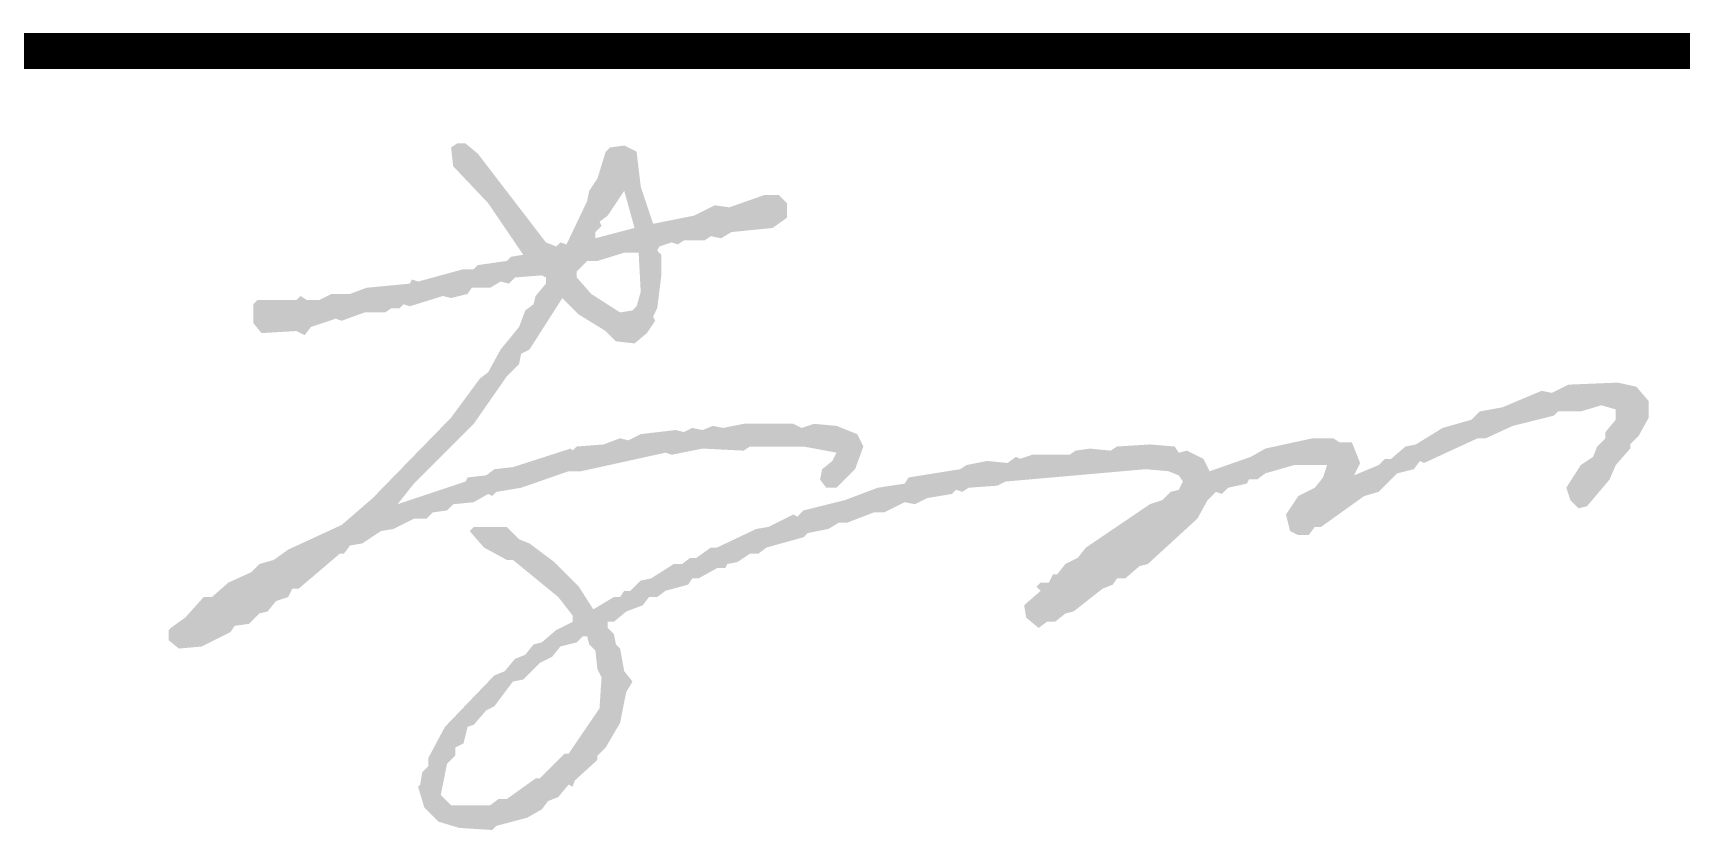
# Model space of a CAD drawing. Extents: x 1725261 to 1937680, y 860327 to 1571294.
# Drawn here: x 1872305 to 1873904, y 1367562 to 1368335 of the extents above; entities that cross this region are included whole.
import ezdxf

# ---------------------------------------------------------------- set-up
doc = ezdxf.new("R2010")
doc.units = 0
doc.header["$LTSCALE"] = 1000
doc.header["$MEASUREMENT"] = 0
doc.layers.add('图框', color=140, linetype='Continuous')
doc.layers.add('签名', color=7, linetype='Continuous', lineweight=18)

msp = doc.modelspace()

# ---------------------------------------------------------------- hatches: boundary and pattern name
at = {"layer": '签名'}
h = msp.add_hatch(color=2, dxfattribs=at)
h.dxf.hatch_style = 1
h.paths.add_polyline_path([(1872850.9, 1368135.8), (1872850.9, 1368141.8), (1872856.9, 1368147.8), (1872854.9, 1368151.8), (1872862.9, 1368157.8), (1872878.9, 1368181.8), (1872888.9, 1368145.8)], flags=16)
h.paths.add_polyline_path([(1872832.9, 1368097.8), (1872832.9, 1368103.8), (1872842.9, 1368113.8), (1872852.9, 1368113.8), (1872878.9, 1368121.8), (1872892.9, 1368121.8), (1872894.9, 1368083.8), (1872890.9, 1368069.8), (1872886.9, 1368065.8), (1872874.9, 1368063.8), (1872846.9, 1368081.8)], flags=16)
h.paths.add_polyline_path([(1872700.9, 1367595.8), (1872706.9, 1367625.8), (1872714.9, 1367633.8), (1872714.9, 1367641.8), (1872722.9, 1367645.8), (1872726.9, 1367661.8), (1872732.9, 1367663.8), (1872744.9, 1367677.8), (1872752.9, 1367681.8), (1872770.9, 1367705.8), (1872780.9, 1367707.8), (1872796.9, 1367723.8), (1872808.9, 1367729.8), (1872816.9, 1367739.8), (1872832.9, 1367743.8), (1872838.9, 1367749.8), (1872842.9, 1367749.8), (1872844.9, 1367741.8), (1872850.9, 1367735.8), (1872852.9, 1367717.8), (1872856.9, 1367709.8), (1872854.9, 1367679.8), (1872824.9, 1367635.8), (1872820.9, 1367635.8), (1872796.9, 1367611.8), (1872792.9, 1367611.8), (1872764.9, 1367591.8), (1872756.9, 1367591.8), (1872748.9, 1367585.8), (1872710.9, 1367585.8)], flags=16)
h.paths.add_polyline_path([(1872680.9, 1367605.8), (1872678.9, 1367603.8), (1872684.9, 1367583.8), (1872698.9, 1367569.8), (1872718.9, 1367563.8), (1872750.9, 1367561.8), (1872754.9, 1367565.8), (1872784.9, 1367573.8), (1872798.9, 1367581.8), (1872804.9, 1367589.8), (1872814.9, 1367593.8), (1872824.9, 1367605.8), (1872828.9, 1367603.8), (1872830.9, 1367609.8), (1872852.9, 1367629.8), (1872852.9, 1367633.8), (1872860.9, 1367641.8), (1872874.9, 1367665.8), (1872880.9, 1367695.8), (1872886.9, 1367705.8), (1872878.9, 1367715.8), (1872874.9, 1367737.8), (1872870.9, 1367741.8), (1872868.9, 1367751.8), (1872862.9, 1367757.8), (1872862.9, 1367763.8), (1872868.9, 1367763.8), (1872880.9, 1367773.8), (1872896.9, 1367779.8), (1872902.9, 1367787.8), (1872910.9, 1367787.8), (1872918.9, 1367793.8), (1872940.9, 1367799.8), (1872944.9, 1367805.8), (1872950.9, 1367805.8), (1872968.9, 1367815.8), (1872976.9, 1367815.8), (1872978.9, 1367819.8), (1872988.9, 1367821.8), (1873000.9, 1367829.8), (1873008.9, 1367829.8), (1873016.9, 1367835.8), (1873052.9, 1367845.8), (1873056.9, 1367849.8), (1873076.9, 1367853.8), (1873086.9, 1367859.8), (1873094.9, 1367859.8), (1873120.9, 1367869.8), (1873130.9, 1367869.8), (1873150.9, 1367879.8), (1873160.9, 1367877.8), (1873172.9, 1367883.8), (1873196.9, 1367887.8), (1873200.9, 1367891.8), (1873206.9, 1367889.8), (1873212.9, 1367893.8), (1873240.9, 1367895.8), (1873248.9, 1367899.8), (1873384.9, 1367911.8), (1873406.9, 1367909.8), (1873416.9, 1367905.8), (1873420.9, 1367899.8), (1873416.9, 1367891.8), (1873408.9, 1367889.8), (1873400.9, 1367881.8), (1873388.9, 1367877.8), (1873326.9, 1367835.8), (1873318.9, 1367825.8), (1873306.9, 1367819.8), (1873298.9, 1367809.8), (1873294.9, 1367809.8), (1873290.9, 1367801.8), (1873282.9, 1367801.8), (1873278.9, 1367797.8), (1873282.9, 1367793.8), (1873266.9, 1367779.8), (1873268.9, 1367767.8), (1873280.9, 1367757.8), (1873288.9, 1367763.8), (1873296.9, 1367763.8), (1873306.9, 1367771.8), (1873314.9, 1367773.8), (1873342.9, 1367795.8), (1873352.9, 1367799.8), (1873356.9, 1367805.8), (1873364.9, 1367805.8), (1873378.9, 1367817.8), (1873386.9, 1367819.8), (1873434.9, 1367863.8), (1873444.9, 1367881.8), (1873452.9, 1367889.8), (1873458.9, 1367887.8), (1873464.9, 1367893.8), (1873482.9, 1367897.8), (1873484.9, 1367901.8), (1873492.9, 1367901.8), (1873500.9, 1367907.8), (1873528.9, 1367915.8), (1873560.9, 1367915.8), (1873556.9, 1367903.8), (1873548.9, 1367893.8), (1873532.9, 1367885.8), (1873520.9, 1367867.8), (1873524.9, 1367851.8), (1873532.9, 1367847.8), (1873542.9, 1367847.8), (1873548.9, 1367855.8), (1873554.9, 1367855.8), (1873596.9, 1367885.8), (1873610.9, 1367889.8), (1873628.9, 1367907.8), (1873644.9, 1367911.8), (1873650.9, 1367919.8), (1873654.9, 1367917.8), (1873706.9, 1367941.8), (1873714.9, 1367941.8), (1873740.9, 1367953.8), (1873780.9, 1367963.8), (1873784.9, 1367967.8), (1873806.9, 1367967.8), (1873826.9, 1367973.8), (1873840.9, 1367969.8), (1873840.9, 1367959.8), (1873830.9, 1367947.8), (1873830.9, 1367941.8), (1873822.9, 1367933.8), (1873818.9, 1367923.8), (1873806.9, 1367915.8), (1873792.9, 1367893.8), (1873796.9, 1367881.8), (1873804.9, 1367873.8), (1873812.9, 1367875.8), (1873834.9, 1367901.8), (1873840.9, 1367915.8), (1873854.9, 1367931.8), (1873854.9, 1367935.8), (1873862.9, 1367943.8), (1873872.9, 1367961.8), (1873872.9, 1367977.8), (1873860.9, 1367991.8), (1873842.9, 1367995.8), (1873794.9, 1367993.8), (1873778.9, 1367985.8), (1873768.9, 1367987.8), (1873730.9, 1367971.8), (1873708.9, 1367967.8), (1873700.9, 1367959.8), (1873672.9, 1367951.8), (1873646.9, 1367935.8), (1873636.9, 1367933.8), (1873622.9, 1367921.8), (1873616.9, 1367921.8), (1873610.9, 1367915.8), (1873586.9, 1367905.8), (1873592.9, 1367917.8), (1873584.9, 1367937.8), (1873572.9, 1367937.8), (1873566.9, 1367941.8), (1873546.9, 1367941.8), (1873500.9, 1367931.8), (1873486.9, 1367923.8), (1873446.9, 1367909.8), (1873440.9, 1367921.8), (1873424.9, 1367929.8), (1873416.9, 1367927.8), (1873412.9, 1367933.8), (1873388.9, 1367935.8), (1873356.9, 1367933.8), (1873350.9, 1367929.8), (1873330.9, 1367931.8), (1873316.9, 1367929.8), (1873310.9, 1367925.8), (1873274.9, 1367925.8), (1873262.9, 1367921.8), (1873258.9, 1367923.8), (1873250.9, 1367917.8), (1873230.9, 1367919.8), (1873210.9, 1367915.8), (1873204.9, 1367911.8), (1873154.9, 1367903.8), (1873150.9, 1367897.8), (1873124.9, 1367893.8), (1873092.9, 1367881.8), (1873052.9, 1367871.8), (1873046.9, 1367865.8), (1873042.9, 1367867.8), (1873018.9, 1367855.8), (1873006.9, 1367853.8), (1872968.9, 1367835.8), (1872962.9, 1367835.8), (1872948.9, 1367825.8), (1872942.9, 1367825.8), (1872934.9, 1367819.8), (1872926.9, 1367819.8), (1872904.9, 1367805.8), (1872894.9, 1367803.8), (1872884.9, 1367793.8), (1872878.9, 1367793.8), (1872874.9, 1367787.8), (1872868.9, 1367787.8), (1872848.9, 1367775.8), (1872834.9, 1367797.8), (1872810.9, 1367821.8), (1872786.9, 1367839.8), (1872776.9, 1367843.8), (1872764.9, 1367855.8), (1872732.9, 1367855.8), (1872728.9, 1367851.8), (1872742.9, 1367835.8), (1872764.9, 1367823.8), (1872770.9, 1367823.8), (1872814.9, 1367787.8), (1872828.9, 1367769.8), (1872828.9, 1367763.8), (1872812.9, 1367755.8), (1872798.9, 1367743.8), (1872790.9, 1367741.8), (1872782.9, 1367731.8), (1872772.9, 1367727.8), (1872762.9, 1367715.8), (1872752.9, 1367711.8), (1872704.9, 1367661.8), (1872688.9, 1367631.8), (1872688.9, 1367623.8), (1872682.9, 1367617.8)])
h.paths.add_polyline_path([(1872438.9, 1367757.8), (1872436.9, 1367755.8), (1872436.9, 1367745.8), (1872446.9, 1367737.8), (1872468.9, 1367739.8), (1872496.9, 1367753.8), (1872500.9, 1367759.8), (1872514.9, 1367761.8), (1872524.9, 1367771.8), (1872532.9, 1367773.8), (1872540.9, 1367783.8), (1872552.9, 1367787.8), (1872556.9, 1367795.8), (1872562.9, 1367795.8), (1872602.9, 1367829.8), (1872606.9, 1367829.8), (1872612.9, 1367837.8), (1872624.9, 1367839.8), (1872642.9, 1367851.8), (1872654.9, 1367853.8), (1872674.9, 1367863.8), (1872686.9, 1367863.8), (1872692.9, 1367869.8), (1872706.9, 1367871.8), (1872712.9, 1367877.8), (1872732.9, 1367879.8), (1872746.9, 1367887.8), (1872750.9, 1367885.8), (1872754.9, 1367889.8), (1872778.9, 1367893.8), (1872824.9, 1367909.8), (1872836.9, 1367909.8), (1872918.9, 1367927.8), (1872924.9, 1367925.8), (1872954.9, 1367931.8), (1872994.9, 1367929.8), (1873000.9, 1367933.8), (1873052.9, 1367933.8), (1873084.9, 1367927.8), (1873080.9, 1367919.8), (1873070.9, 1367911.8), (1873068.9, 1367901.8), (1873074.9, 1367893.8), (1873084.9, 1367893.8), (1873102.9, 1367911.8), (1873110.9, 1367933.8), (1873104.9, 1367945.8), (1873084.9, 1367953.8), (1873062.9, 1367955.8), (1873050.9, 1367951.8), (1873042.9, 1367955.8), (1872994.9, 1367955.8), (1872974.9, 1367951.8), (1872964.9, 1367953.8), (1872954.9, 1367949.8), (1872944.9, 1367951.8), (1872936.9, 1367947.8), (1872928.9, 1367949.8), (1872894.9, 1367945.8), (1872882.9, 1367939.8), (1872874.9, 1367941.8), (1872858.9, 1367935.8), (1872832.9, 1367933.8), (1872828.9, 1367929.8), (1872826.9, 1367931.8), (1872770.9, 1367913.8), (1872752.9, 1367911.8), (1872744.9, 1367905.8), (1872726.9, 1367903.8), (1872724.9, 1367899.8), (1872658.9, 1367877.8), (1872674.9, 1367897.8), (1872732.9, 1367955.8), (1872764.9, 1368001.8), (1872776.9, 1368013.8), (1872778.9, 1368023.8), (1872786.9, 1368027.8), (1872818.9, 1368077.8), (1872834.9, 1368061.8), (1872860.9, 1368045.8), (1872870.9, 1368035.8), (1872888.9, 1368033.8), (1872900.9, 1368043.8), (1872908.9, 1368055.8), (1872906.9, 1368059.8), (1872910.9, 1368067.8), (1872914.9, 1368099.8), (1872914.9, 1368119.8), (1872910.9, 1368123.8), (1872912.9, 1368127.8), (1872924.9, 1368131.8), (1872930.9, 1368129.8), (1872936.9, 1368133.8), (1872956.9, 1368133.8), (1872962.9, 1368137.8), (1872972.9, 1368135.8), (1872982.9, 1368141.8), (1873022.9, 1368145.8), (1873036.9, 1368155.8), (1873036.9, 1368169.8), (1873028.9, 1368177.8), (1873014.9, 1368177.8), (1872980.9, 1368165.8), (1872966.9, 1368167.8), (1872946.9, 1368157.8), (1872906.9, 1368149.8), (1872894.9, 1368185.8), (1872890.9, 1368219.8), (1872878.9, 1368225.8), (1872864.9, 1368223.8), (1872860.9, 1368219.8), (1872852.9, 1368193.8), (1872844.9, 1368181.8), (1872842.9, 1368171.8), (1872822.9, 1368129.8), (1872816.9, 1368131.8), (1872812.9, 1368127.8), (1872802.9, 1368131.8), (1872736.9, 1368217.8), (1872724.9, 1368227.8), (1872716.9, 1368227.8), (1872710.9, 1368223.8), (1872712.9, 1368205.8), (1872746.9, 1368169.8), (1872780.9, 1368119.8), (1872768.9, 1368117.8), (1872764.9, 1368113.8), (1872736.9, 1368109.8), (1872732.9, 1368105.8), (1872722.9, 1368105.8), (1872678.9, 1368093.8), (1872672.9, 1368095.8), (1872670.9, 1368091.8), (1872628.9, 1368087.8), (1872612.9, 1368081.8), (1872594.9, 1368081.8), (1872582.9, 1368075.8), (1872570.9, 1368075.8), (1872564.9, 1368079.8), (1872560.9, 1368075.8), (1872522.9, 1368075.8), (1872518.9, 1368071.8), (1872518.9, 1368053.8), (1872526.9, 1368043.8), (1872560.9, 1368045.8), (1872568.9, 1368041.8), (1872574.9, 1368049.8), (1872598.9, 1368057.8), (1872604.9, 1368055.8), (1872626.9, 1368063.8), (1872646.9, 1368063.8), (1872652.9, 1368067.8), (1872660.9, 1368067.8), (1872664.9, 1368071.8), (1872670.9, 1368069.8), (1872702.9, 1368079.8), (1872710.9, 1368077.8), (1872726.9, 1368081.8), (1872730.9, 1368087.8), (1872748.9, 1368087.8), (1872758.9, 1368093.8), (1872766.9, 1368091.8), (1872772.9, 1368097.8), (1872798.9, 1368099.8), (1872802.9, 1368097.8), (1872802.9, 1368091.8), (1872792.9, 1368079.8), (1872790.9, 1368071.8), (1872782.9, 1368065.8), (1872776.9, 1368049.8), (1872758.9, 1368027.8), (1872746.9, 1368005.8), (1872738.9, 1367999.8), (1872710.9, 1367961.8), (1872634.9, 1367883.8), (1872604.9, 1367857.8), (1872552.9, 1367833.8), (1872538.9, 1367823.8), (1872524.9, 1367819.8), (1872516.9, 1367811.8), (1872494.9, 1367801.8), (1872478.9, 1367787.8), (1872470.9, 1367787.8), (1872452.9, 1367767.8)])

# ---------------------------------------------------------------- linework, layer by layer
at = {"layer": '图框', "const_width": 35}
msp.add_lwpolyline([(1867441.1, 1368317.4), (1874441.1, 1368317.4)], dxfattribs=at)

doc.saveas('drawing.dxf')
